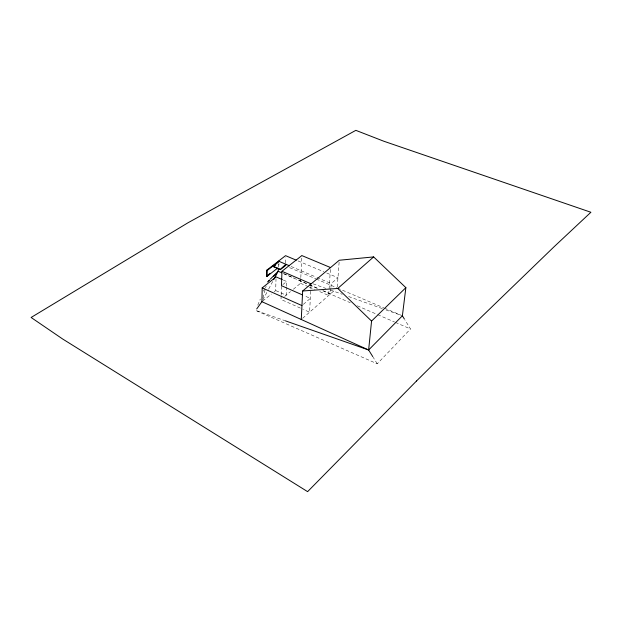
<?xml version="1.0" encoding="UTF-8"?>
<svg xmlns="http://www.w3.org/2000/svg" width="622" height="622" viewBox="0 0 622 622"><rect width="100%" height="100%" fill="white"/><g stroke="black" fill="none" stroke-linecap="round" stroke-linejoin="round"><path stroke-width="0.47" stroke-dasharray="3.11 2.33" d="M274.224 291.726L275.678 290.552L276.02 278.718M278.407 264.016L278.314 266.924L278.85 267.149L278.967 263.347M281.144 295.784L281.02 299.446L302.657 309.111M281.175 294.867L281.478 285.7L286.664 281.509L283.134 279.97M285.288 262.997L285.49 257.492M286.462 286.983L286.159 295.201L275.678 290.552M286.501 286.073L286.664 281.509M293.351 289.253L300.543 283.305L300.768 278.524M300.815 277.567L301.849 255.58M311.031 285.801L309.577 312.205L303.52 309.499M330.422 269.481L328.649 295.473L318.106 290.909M330.888 288.243L330.5 293.848L323.409 290.785M330.951 287.31L331.215 283.57L337.964 277.739L324.637 272.125M337.279 287.03L339.122 262.087M262.904 298L265.376 288.795M265.625 287.877L266.123 286.034M257.803 305.153L260.307 299.011M263.526 291.119L264.599 288.491M262.818 299.998L268.245 289.852M268.696 289.012L273.213 280.553M285.716 320.944L255.65 310.409L377.251 363.808L410.497 328.968L404.914 319.902M269.894 279.799L267.11 282.357L269.715 279.745M267.11 282.357L269.785 279.791M302.65 318.285L335.196 289.728M303.349 304.376L310.339 298.373L304.22 295.683M284.689 296.414L290.474 291.632M262.639 301.102L271.332 294.066M313.107 283.842L325.858 288.406M330.414 290.031L342.255 294.268M348.631 296.554L382.336 308.613M385.982 309.919L401.47 315.463M297.992 260.898L323.751 271.752M291.213 266.535L316.1 277.132M316.995 277.513L331.215 283.57M289.603 267.631L316.046 278.92M316.264 279.014L336.681 287.737M337.575 288.11L383.735 307.828M384.528 308.162L401.493 315.408M283.508 273.556L294.144 278.151M298.576 280.063L308.333 284.277M309.22 284.658L318.083 288.484M300.543 283.305L308.45 286.726M309.328 287.107L314.592 289.385M283.803 273.766L308.613 284.573M309.499 284.962L317.469 288.437M322.787 290.754L350.248 302.72M357.339 305.806L376.831 314.297M377.717 314.685L394.55 322.017M395.437 322.406L410.497 328.968M372.687 356.492L377.251 363.808"/><path stroke-width="0.93" d="M256.699 308.955L261.916 301.686L262.189 287.893L276.075 276.899L282.256 279.589M277.373 268.3L267.063 276.362L266.519 276.129L266.651 270.267L285.552 255.658L296.212 260.151M267.063 276.362L267.196 270.5L279.029 261.341L273.478 266.387L280.351 269.342L285.879 264.257L285.84 265.314L280.343 269.637L273.47 266.683L273.501 265.625M278.267 268.657L278.182 271.262L273.664 279.713M330.554 267.561L301.849 255.58L281.96 271.301L281.478 285.7L302.471 294.914M301.266 319.498L302.665 290.987L339.262 260.245L373.635 256.917L405.871 287.659L402.38 315.789L368.628 349.992L285.716 320.944M372.687 356.492L368.628 349.992L371.567 321.076L405.871 287.659M270.368 279.091L278.182 271.262L281.727 272.794M273.369 276.603L276.152 274.053M302.665 290.987L337.769 288.452L373.635 256.917M266.519 276.129L270.212 273.252M273.47 266.683L275.546 265.073M278.493 261.116L289.44 265.773M281.96 271.301L311.132 283.865M266.651 270.267L267.196 270.5M262.189 287.893L301.95 305.581M261.916 301.686L368.628 349.992M337.769 288.452L371.567 321.076M402.38 315.789L404.409 319.078M416.515 380.998L307.61 491.652L62.666 339.013L31.1 317.477L188.007 222.762L355.838 130.348L383.758 141.21L590.9 212.265L554.008 246.825L465.614 332.272L416.515 380.998"/></g></svg>
